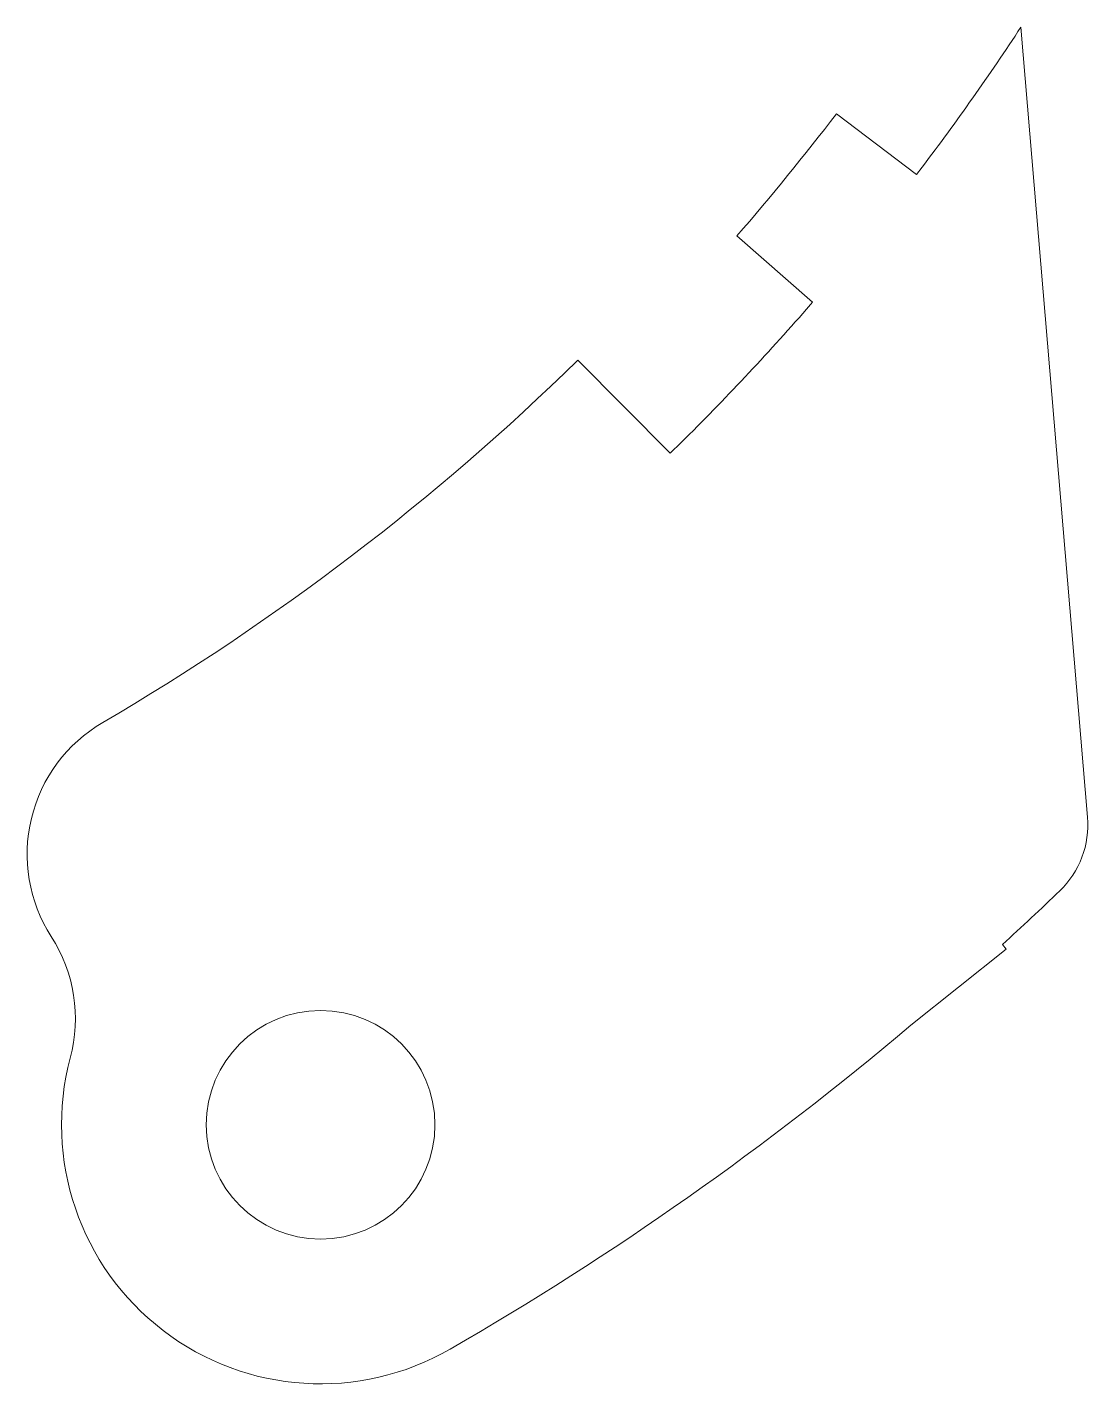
# Model space of a CAD drawing. Header units: millimetres. Extents: x 2.9 to 37.7, y 2 to 46.5.
import ezdxf

# ---------------------------------------------------------------- set-up
doc = ezdxf.new("R2010")
doc.units = ezdxf.units.MM

msp = doc.modelspace()

# ---------------------------------------------------------------- linework, layer by layer
at = {"color": 7, "linetype": 'Continuous', "lineweight": 15}
for p, q in [((35.527, 46.518), (37.713, 20.599)), ((32.107, 41.685), (29.474, 43.676)), ((32.107, 41.685), (32.288, 41.925)), ((28.694, 37.493), (26.21, 39.667)), ((28.496, 37.267), (28.694, 37.493)), ((20.998, 35.593), (24.025, 32.537)), ((24.025, 32.537), (24.383, 32.892)), ((31.916, 13.775), (35.043, 16.27)), ((35.043, 16.27), (34.922, 16.421))]:
    msp.add_line(p, q, dxfattribs=at)
msp.add_circle((12.556, 10.509), 3.75, dxfattribs=at)
for centre, radius, start, end in [((-34.944, 92.782), 84.3, 322.89444, 326.71517), ((-34.944, 92.782), 81, 319.02423, 322.68224), ((-34.944, 92.782), 84.3, 314.72961, 318.81203), ((-34.944, 92.782), 80, 300.29022, 314.36841), ((7.928, 19.386), 5, 120.2902, 212.6808), ((34.723, 20.347), 3, 313.8844, 4.8204), ((-34.944, 92.782), 103.5, 312.45701, 313.88439), ((-0.488, 13.986), 5, 345.0754, 32.6808), ((-34.944, 92.782), 103.5, 300, 310.23995), ((12.556, 10.509), 8.5, 165.0754, 300)]:
    msp.add_arc(centre, radius, start, end, dxfattribs=at)

doc.saveas('drawing.dxf')
